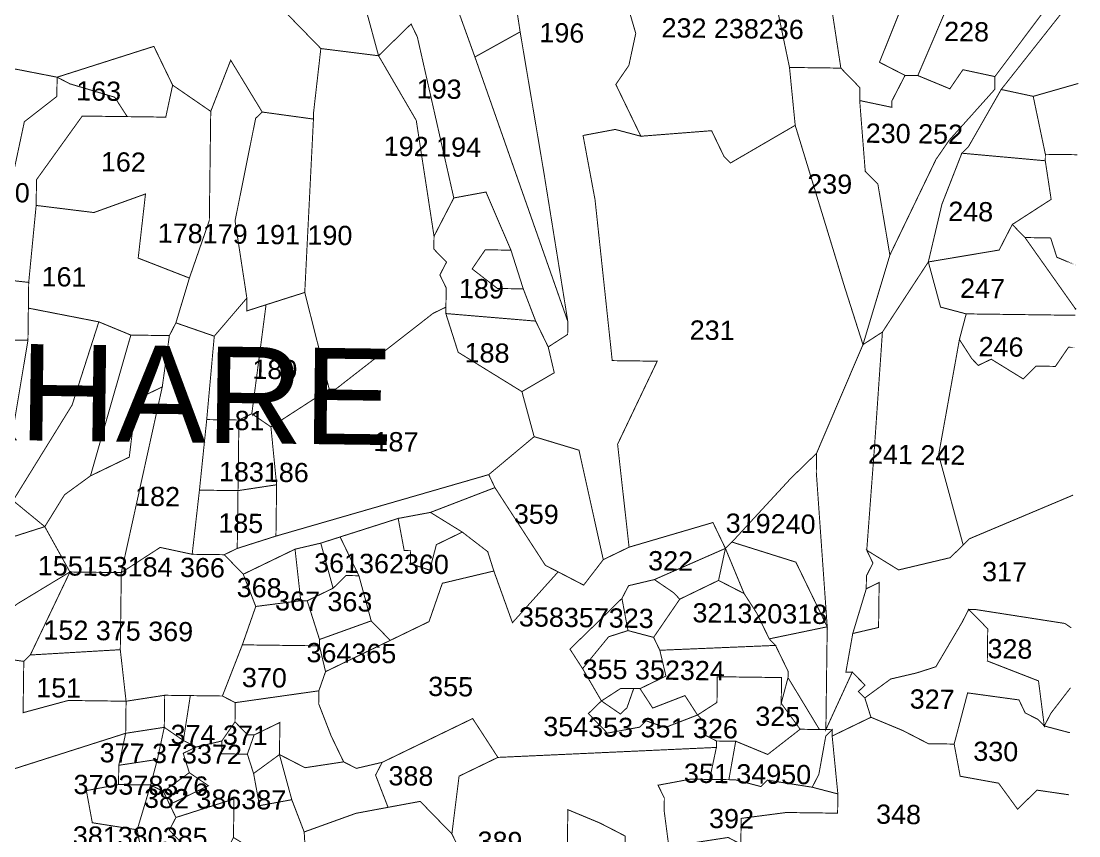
# Model space of a CAD drawing. Header units: metres. Extents: x 259177 to 277314, y 2171367 to 2185445.
# Drawn here: x 276509 to 277162, y 2173157 to 2173660 of the extents above; entities that cross this region are included whole.
import ezdxf

# ---------------------------------------------------------------- set-up
doc = ezdxf.new("R2010")
doc.units = ezdxf.units.M
doc.header["$MEASUREMENT"] = 0
for name, color, linetype in [('SURVEY NO.', 7, 'Continuous'), ('SURVEY PLOT BOUNDARY', 35, 'Continuous'), ('VILLAGE NAME', 3, 'Continuous')]:
    doc.layers.add(name, color=color, linetype=linetype)
doc.styles.add('PDF Arial', font='arial.ttf')

# ---------------------------------------------------------------- blocks, each defined once
blk = doc.blocks.new('FEWEWFEWQT')
at = {"layer": 'SURVEY PLOT BOUNDARY', "lineweight": 18, "const_width": 0.001}
for points in [[(282153.8291, 2174204.6627), (282153.8291, 2174204.696), (282153.8758, 2174204.7027), (282153.9291, 2174204.7027), (282153.9291, 2174204.7227), (282153.9224, 2174204.7827), (282153.9624, 2174204.8027), (282153.9958, 2174204.7893), (282154.0224, 2174204.776), (282154.0491, 2174204.776), (282154.0558, 2174204.7427), (282154.0958, 2174204.736), (282154.1158, 2174204.7093), (282154.1358, 2174204.7293), (282154.1691, 2174204.7249), (282154.1358, 2174204.7293), (282154.1158, 2174204.7093), (282154.0958, 2174204.736), (282154.0558, 2174204.7427), (282154.0491, 2174204.776), (282154.0624, 2174204.8293), (282154.1158, 2174204.8227), (282154.1224, 2174204.8093), (282154.1358, 2174204.8027), (282154.1424, 2174204.796), (282154.1691, 2174204.7893), (282154.1424, 2174204.796), (282154.1491, 2174204.8093), (282154.1691, 2174204.836), (282154.1491, 2174204.8093), (282154.1424, 2174204.796), (282154.1358, 2174204.8427), (282154.0824, 2174204.8627), (282154.0824, 2174204.896), (282154.0758, 2174204.9027), (282154.0624, 2174204.916), (282154.0691, 2174204.916), (282154.1624, 2174204.9027), (282154.1691, 2174204.8982), (282154.1624, 2174204.9027), (282154.0691, 2174204.916), (282154.0624, 2174204.916), (282154.0558, 2174204.9027), (282154.0291, 2174204.856), (282154.0091, 2174204.8493), (282153.9824, 2174204.8427), (282153.9558, 2174204.8227), (282153.9491, 2174204.8293), (282153.9558, 2174204.836), (282153.9424, 2174204.8493), (282153.9358, 2174204.8493), (282153.9424, 2174204.8894), (282153.9691, 2174204.896), (282153.9691, 2174204.9427), (282153.9558, 2174204.936), (282153.9558, 2174204.9494), (282153.9624, 2174204.9627), (282153.9558, 2174204.976), (282153.9891, 2174204.956), (282154.0424, 2174204.9694), (282154.0558, 2174204.9827), (282154.0624, 2174204.9894), (282154.1691, 2174205.036), (282154.0624, 2174204.9894), (282154.0558, 2174204.9827), (282154.0291, 2174205.076), (282154.0358, 2174205.116), (282154.0491, 2174205.196), (282154.0624, 2174205.176), (282154.0691, 2174205.1694), (282154.0824, 2174205.176), (282154.1158, 2174205.156), (282154.1291, 2174205.1694), (282154.1491, 2174205.1694), (282154.1624, 2174205.1894), (282154.1491, 2174205.1694), (282154.1291, 2174205.1694), (282154.1158, 2174205.156), (282154.0824, 2174205.176), (282154.0691, 2174205.1694), (282154.0624, 2174205.176), (282154.0491, 2174205.196), (282154.0558, 2174205.2227), (282154.1691, 2174205.2227), (282154.0558, 2174205.2227), (282154.0291, 2174205.2294), (282154.0158, 2174205.2761), (282154.0891, 2174205.2894), (282154.1024, 2174205.3161), (282154.1158, 2174205.3027), (282154.1691, 2174205.2294), (282154.1158, 2174205.3027), (282154.1424, 2174205.3027), (282154.1158, 2174205.3027), (282154.1024, 2174205.3161), (282154.1424, 2174205.3427), (282154.1358, 2174205.3827), (282154.1358, 2174205.3894), (282154.1691, 2174205.3894), (282154.1358, 2174205.3894), (282154.1224, 2174205.4494), (282154.1691, 2174205.4634), (282154.1224, 2174205.4494), (282154.0891, 2174205.4561), (282154.1557, 2174205.5427)], [(282154.1557, 2174205.5427), (282154.0891, 2174205.4561), (282154.0558, 2174205.3961), (282154.0491, 2174205.3894), (282154.0291, 2174205.3361), (282154.0158, 2174205.2761), (282153.9691, 2174205.2027), (282153.9491, 2174205.1894), (282153.9758, 2174205.2827), (282154.0224, 2174205.3827), (282154.0358, 2174205.4027), (282154.0824, 2174205.4561), (282154.0824, 2174205.4694), (282154.1358, 2174205.5427)], [(282153.6825, 2174205.5961), (282153.7091, 2174205.5094), (282153.7024, 2174205.4761), (282153.6891, 2174205.4561), (282153.7158, 2174205.4027), (282153.6891, 2174205.4094), (282153.6558, 2174205.4027), (282153.6691, 2174205.3361), (282153.6891, 2174205.1694), (282153.7358, 2174205.1694), (282153.6958, 2174205.0827), (282153.7091, 2174204.976), (282153.6825, 2174204.9627), (282153.6558, 2174205.076), (282153.6091, 2174205.0894), (282153.5958, 2174205.136), (282153.6291, 2174205.156), (282153.6225, 2174205.1827), (282153.6425, 2174205.196), (282153.6425, 2174205.2094), (282153.6158, 2174205.3627), (282153.5891, 2174205.5094), (282153.5758, 2174205.5894)], [(282153.0092, 2174205.6094), (282153.1158, 2174205.5427), (282153.1492, 2174205.5361), (282153.2092, 2174205.5227), (282153.2425, 2174205.5627), (282153.2492, 2174205.6227), (282153.2225, 2174205.6294), (282153.2225, 2174205.6427), (282153.2158, 2174205.6628), (282153.2825, 2174205.6761), (282153.3091, 2174205.6161), (282153.3025, 2174205.6027), (282153.3225, 2174205.5761), (282153.3225, 2174205.5494), (282153.3825, 2174205.4894), (282153.3758, 2174205.4227), (282153.3758, 2174205.4161), (282153.3225, 2174205.4227), (282153.2891, 2174205.4761), (282153.2691, 2174205.4227), (282153.2292, 2174205.4494), (282153.2092, 2174205.4894), (282153.1092, 2174205.4561), (282153.0358, 2174205.4694)], [(282153.0692, 2174204.736), (282153.1892, 2174204.776), (282153.1825, 2174204.7427), (282153.1825, 2174204.7227), (282153.1492, 2174204.716), (282153.1558, 2174204.6827), (282153.2025, 2174204.676), (282153.2092, 2174204.6427), (282153.2358, 2174204.636), (282153.2558, 2174204.656), (282153.2758, 2174204.6093), (282153.2492, 2174204.5693), (282153.2558, 2174204.5227), (282153.2691, 2174204.4827), (282153.2691, 2174204.476), (282153.2891, 2174204.456), (282153.3225, 2174204.4426), (282153.1492, 2174204.2693), (282152.9558, 2174204.4093)], [(282153.7091, 2174204.656), (282153.7091, 2174204.676), (282153.6958, 2174204.6827), (282153.6825, 2174204.6893), (282153.6491, 2174204.7027), (282153.6491, 2174204.6627)], [(282153.5491, 2174204.636), (282153.5291, 2174204.676), (282153.5358, 2174204.736), (282153.5758, 2174204.756), (282153.8024, 2174204.7693), (282153.7958, 2174204.736), (282153.7758, 2174204.736), (282153.7424, 2174204.7293), (282153.7491, 2174204.716), (282153.7491, 2174204.7027), (282153.7558, 2174204.656)]]:
    blk.add_lwpolyline(points, dxfattribs=at)
for points in [[(282153.8758, 2174205.4161), (282153.8091, 2174205.3761), (282153.8024, 2174205.3827), (282153.7891, 2174205.4094), (282153.7158, 2174205.4027), (282153.6891, 2174205.4561), (282153.7024, 2174205.4761), (282153.7091, 2174205.5094), (282153.6825, 2174205.5961), (282153.7424, 2174205.6427), (282153.7224, 2174205.6961), (282153.7491, 2174205.7361), (282153.8024, 2174205.7294), (282153.8024, 2174205.7628), (282153.8424, 2174205.7828), (282153.8824, 2174205.7694), (282153.8758, 2174205.7428), (282153.8358, 2174205.7294), (282153.8358, 2174205.6361), (282153.8558, 2174205.5361), (282153.8691, 2174205.4761)], [(282153.5891, 2174205.5094), (282153.5425, 2174205.4827), (282153.4825, 2174205.6427), (282153.4425, 2174205.7628), (282153.4958, 2174205.7761), (282153.5758, 2174205.5894)], [(282153.3958, 2174205.6161), (282153.4158, 2174205.5761), (282153.4425, 2174205.4827), (282153.3825, 2174205.4894), (282153.3225, 2174205.5494), (282153.3625, 2174205.5561), (282153.3491, 2174205.5761), (282153.3425, 2174205.5961), (282153.3358, 2174205.6294), (282153.3091, 2174205.6161), (282153.2825, 2174205.6761), (282153.3291, 2174205.7294), (282153.3691, 2174205.7294), (282153.3825, 2174205.6494)], [(282153.5425, 2174205.4827), (282153.6425, 2174205.2094), (282153.6425, 2174205.196), (282153.6225, 2174205.1827), (282153.6091, 2174205.2094), (282153.5958, 2174205.2427), (282153.5825, 2174205.2827), (282153.5558, 2174205.3427), (282153.5225, 2174205.3361), (282153.4825, 2174205.5027), (282153.4758, 2174205.5161), (282153.4425, 2174205.4827), (282153.4158, 2174205.5761), (282153.3958, 2174205.6161), (282153.4825, 2174205.6427)], [(282153.8891, 2174205.6294), (282153.8824, 2174205.5627), (282153.9091, 2174205.5561), (282153.9224, 2174205.4761), (282153.9024, 2174205.4761), (282153.8691, 2174205.4761), (282153.8558, 2174205.5361), (282153.8358, 2174205.6361), (282153.8624, 2174205.6161)], [(282153.9958, 2174205.5694), (282153.9624, 2174205.4827), (282153.9891, 2174205.4694), (282153.9758, 2174205.4427), (282153.9758, 2174205.4361), (282153.9424, 2174205.4427), (282153.9424, 2174205.4561), (282153.9224, 2174205.4761), (282153.9091, 2174205.5561), (282153.9158, 2174205.5694), (282153.9291, 2174205.6094), (282153.9624, 2174205.5894)], [(282154.1358, 2174205.5561), (282154.1358, 2174205.5427), (282154.0824, 2174205.4694), (282154.0491, 2174205.4761), (282154.0358, 2174205.4561), (282154.0024, 2174205.4694), (282154.0491, 2174205.5827), (282154.0624, 2174205.5894), (282154.0824, 2174205.5627), (282154.1091, 2174205.5694)], [(282153.9891, 2174205.4694), (282153.9624, 2174205.4827), (282153.9958, 2174205.5694), (282154.0091, 2174205.5627), (282154.0091, 2174205.5694), (282154.0491, 2174205.5827), (282154.0024, 2174205.4694)], [(282153.5225, 2174205.3361), (282153.5025, 2174205.2961), (282153.4825, 2174205.4161), (282153.4425, 2174205.4827), (282153.4758, 2174205.5161), (282153.4825, 2174205.5027)], [(282153.6425, 2174205.196), (282153.6425, 2174205.2094), (282153.5425, 2174205.4827), (282153.5891, 2174205.5094), (282153.6158, 2174205.3627), (282153.6425, 2174205.2094)], [(282153.1825, 2174205.4161), (282153.1692, 2174205.4361), (282153.1225, 2174205.4494), (282153.1092, 2174205.4561), (282153.2092, 2174205.4894), (282153.2292, 2174205.4494), (282153.2225, 2174205.4161)], [(282153.4425, 2174205.4827), (282153.4825, 2174205.4161), (282153.5025, 2174205.2961), (282153.5025, 2174205.2827), (282153.5158, 2174205.2694), (282153.5091, 2174205.256), (282153.5158, 2174205.2427), (282153.5158, 2174205.2227), (282153.5025, 2174205.216), (282153.4025, 2174205.136), (282153.3958, 2174205.136), (282153.3691, 2174205.236), (282153.3758, 2174205.4161), (282153.3758, 2174205.4227), (282153.3825, 2174205.4894)], [(282153.3225, 2174205.4227), (282153.3158, 2174205.4161), (282153.2958, 2174205.3094), (282153.3091, 2174205.2294), (282153.2758, 2174205.1894), (282153.2358, 2174205.2027), (282153.2492, 2174205.2494), (282153.2691, 2174205.3094), (282153.2691, 2174205.4227), (282153.2891, 2174205.4761)], [(282153.9758, 2174205.2827), (282153.9491, 2174205.1894), (282153.9291, 2174205.2494), (282153.8758, 2174205.4161), (282153.8691, 2174205.4761), (282153.9024, 2174205.4761), (282153.9224, 2174205.4761), (282153.9424, 2174205.4561), (282153.9424, 2174205.4427), (282153.9491, 2174205.3694), (282153.9624, 2174205.3561)], [(282154.0824, 2174205.4694), (282154.0824, 2174205.4561), (282154.0358, 2174205.4027), (282154.0224, 2174205.3827), (282153.9758, 2174205.2827), (282153.9624, 2174205.3561), (282153.9491, 2174205.3694), (282153.9424, 2174205.4427), (282153.9758, 2174205.4361), (282153.9758, 2174205.4427), (282153.9891, 2174205.4694), (282154.0024, 2174205.4694), (282154.0358, 2174205.4561), (282154.0491, 2174205.4761)], [(282153.1092, 2174205.4561), (282153.1092, 2174205.4361), (282153.0758, 2174205.4094), (282153.0625, 2174205.3427), (282153.0225, 2174205.3294), (282153.0025, 2174205.3494), (282153.0225, 2174205.4361), (282153.0358, 2174205.4694)], [(282153.1825, 2174205.4161), (282153.1358, 2174205.4161), (282153.0892, 2174205.3494), (282153.0892, 2174205.3227), (282153.0825, 2174205.2427), (282153.0158, 2174205.2494), (282153.0158, 2174205.2827), (282153.0225, 2174205.3294), (282153.0625, 2174205.3427), (282153.0758, 2174205.4094), (282153.1092, 2174205.4361), (282153.1092, 2174205.4561), (282153.1225, 2174205.4494), (282153.1692, 2174205.4361)], [(282154.1358, 2174205.3894), (282154.1358, 2174205.3827), (282154.0491, 2174205.3894), (282154.0558, 2174205.3961), (282154.0891, 2174205.4561), (282154.1224, 2174205.4494)], [(282153.2492, 2174205.2494), (282153.1958, 2174205.2694), (282153.2025, 2174205.3361), (282153.1492, 2174205.3161), (282153.0892, 2174205.3227), (282153.0892, 2174205.3494), (282153.1358, 2174205.4161), (282153.1825, 2174205.4161), (282153.2225, 2174205.4161), (282153.2292, 2174205.4494), (282153.2691, 2174205.4227), (282153.2691, 2174205.3094)], [(282153.3758, 2174205.4161), (282153.3691, 2174205.236), (282153.3291, 2174205.2227), (282153.3091, 2174205.216), (282153.3091, 2174205.2294), (282153.2958, 2174205.3094), (282153.3158, 2174205.4161), (282153.3225, 2174205.4227)], [(282153.9491, 2174205.1894), (282153.9024, 2174205.076), (282153.8758, 2174205.0494), (282153.8158, 2174204.9827), (282153.8091, 2174204.976), (282153.7958, 2174205.0027), (282153.7091, 2174204.976), (282153.6958, 2174205.0827), (282153.7358, 2174205.1694), (282153.6891, 2174205.1694), (282153.6691, 2174205.3361), (282153.6558, 2174205.4027), (282153.6891, 2174205.4094), (282153.7158, 2174205.4027), (282153.7891, 2174205.4094), (282153.8024, 2174205.3827), (282153.8091, 2174205.3761), (282153.8758, 2174205.4161), (282153.9291, 2174205.2494)], [(282154.1024, 2174205.3161), (282154.0891, 2174205.2894), (282154.0158, 2174205.2761), (282154.0291, 2174205.3361), (282154.0491, 2174205.3894), (282154.1358, 2174205.3827), (282154.1424, 2174205.3427)], [(282153.2492, 2174205.2494), (282153.2358, 2174205.2027), (282153.2292, 2174205.1894), (282153.1892, 2174205.1894), (282153.1558, 2174205.2027), (282153.0825, 2174205.216), (282153.0825, 2174205.2427), (282153.0892, 2174205.3227), (282153.1492, 2174205.3161), (282153.2025, 2174205.3361), (282153.1958, 2174205.2694)], [(282153.5825, 2174205.2827), (282153.5558, 2174205.2827), (282153.5425, 2174205.2627), (282153.5691, 2174205.2427), (282153.5958, 2174205.2427), (282153.6091, 2174205.2094), (282153.5158, 2174205.216), (282153.5158, 2174205.2227), (282153.5158, 2174205.2427), (282153.5091, 2174205.256), (282153.5158, 2174205.2694), (282153.5025, 2174205.2827), (282153.5025, 2174205.2961), (282153.5225, 2174205.3361), (282153.5558, 2174205.3427)], [(282154.1691, 2174205.2747), (282154.1491, 2174205.2827), (282154.1424, 2174205.3027), (282154.1491, 2174205.2827)], [(282153.5825, 2174205.2827), (282153.5958, 2174205.2427), (282153.5691, 2174205.2427), (282153.5425, 2174205.2627), (282153.5558, 2174205.2827)], [(282154.0558, 2174204.9827), (282154.0424, 2174204.9694), (282153.9891, 2174204.956), (282153.9558, 2174204.976), (282153.9624, 2174205.0827), (282153.9691, 2174205.2027), (282154.0158, 2174205.2761), (282154.0291, 2174205.2294), (282154.0558, 2174205.2227), (282154.0491, 2174205.196), (282154.0358, 2174205.116), (282154.0291, 2174205.076)], [(282153.0825, 2174205.2427), (282153.0825, 2174205.216), (282153.0825, 2174205.1827), (282153.0492, 2174205.1827), (282153.0158, 2174205.196), (282153.0092, 2174205.196), (282153.0092, 2174205.2027), (282153.0158, 2174205.2494)], [(282153.3958, 2174205.136), (282153.3358, 2174205.096), (282153.3158, 2174205.1094), (282153.3291, 2174205.2227), (282153.3691, 2174205.236)], [(282153.3291, 2174205.2227), (282153.3158, 2174205.1094), (282153.3025, 2174205.1027), (282153.2691, 2174205.1027), (282153.2758, 2174205.1894), (282153.3091, 2174205.2294), (282153.3091, 2174205.216)], [(282153.5158, 2174205.216), (282153.5291, 2174205.176), (282153.5958, 2174205.136), (282153.6091, 2174205.0894), (282153.5625, 2174205.0494), (282153.3425, 2174204.9827), (282153.3425, 2174205.036), (282153.3358, 2174205.096), (282153.3958, 2174205.136), (282153.4025, 2174205.136), (282153.5025, 2174205.216), (282153.5158, 2174205.2227)], [(282153.1558, 2174205.2027), (282153.1292, 2174205.116), (282153.0692, 2174205.016), (282153.1025, 2174204.9894), (282153.0425, 2174204.9694), (282153.0358, 2174205.0494), (282153.0692, 2174205.096), (282153.0825, 2174205.1827), (282153.0825, 2174205.216)], [(282153.5958, 2174205.136), (282153.5291, 2174205.176), (282153.5158, 2174205.216), (282153.6091, 2174205.2094), (282153.6225, 2174205.1827), (282153.6291, 2174205.156)], [(282153.1892, 2174205.1894), (282153.1492, 2174205.0427), (282153.1225, 2174205.0227), (282153.1025, 2174204.9894), (282153.0692, 2174205.016), (282153.1292, 2174205.116), (282153.1558, 2174205.2027)], [(282153.2758, 2174205.1894), (282153.2691, 2174205.1027), (282153.2625, 2174205.0294), (282153.2558, 2174204.9627), (282153.2225, 2174204.9694), (282153.1825, 2174204.9427), (282153.2225, 2174205.136), (282153.2292, 2174205.1894), (282153.2358, 2174205.2027)], [(282153.9158, 2174204.7893), (282153.9158, 2174204.896), (282153.9024, 2174205.056), (282153.9024, 2174205.076), (282153.9491, 2174205.1894), (282153.9691, 2174205.2027), (282153.9624, 2174205.0827), (282153.9558, 2174204.976), (282153.9624, 2174204.9627), (282153.9558, 2174204.9494), (282153.9558, 2174204.936), (282153.9424, 2174204.8894), (282153.9358, 2174204.8493), (282153.9424, 2174204.8493)], [(282153.0825, 2174205.1827), (282153.0692, 2174205.096), (282153.0358, 2174205.0494), (282152.9825, 2174205.096), (282153.0158, 2174205.196), (282153.0492, 2174205.1827)], [(282153.2292, 2174205.1894), (282153.2225, 2174205.136), (282153.1958, 2174205.1227), (282153.1892, 2174205.0627), (282153.1492, 2174205.0427), (282153.1892, 2174205.1894)], [(282154.1691, 2174205.1894), (282154.1624, 2174205.1894)], [(282153.1825, 2174204.9427), (282153.1292, 2174204.9427), (282153.1025, 2174204.9894), (282153.1225, 2174205.0227), (282153.1492, 2174205.0427), (282153.1892, 2174205.0627), (282153.1958, 2174205.1227), (282153.2225, 2174205.136)], [(282153.3025, 2174205.0294), (282153.2625, 2174205.0294), (282153.2691, 2174205.1027), (282153.3025, 2174205.1027)], [(282153.3425, 2174205.036), (282153.3025, 2174205.0294), (282153.3025, 2174205.1027), (282153.3158, 2174205.1094), (282153.3358, 2174205.096)], [(282153.6825, 2174204.9627), (282153.6625, 2174204.936), (282153.6358, 2174204.9494), (282153.6225, 2174204.956), (282153.5691, 2174205.036), (282153.5625, 2174205.0494), (282153.6091, 2174205.0894), (282153.6558, 2174205.076)], [(282153.9158, 2174204.896), (282153.8824, 2174204.9627), (282153.8158, 2174204.9827), (282153.8758, 2174205.0494), (282153.9024, 2174205.076), (282153.9024, 2174205.056)], [(282153.3025, 2174204.9694), (282153.3425, 2174204.9827), (282153.5625, 2174205.0494), (282153.5691, 2174205.036), (282153.5025, 2174205.0094), (282153.4691, 2174205.0027), (282153.4091, 2174204.9827), (282153.3891, 2174204.976), (282153.3625, 2174204.9694), (282153.3091, 2174204.9427), (282153.2891, 2174204.9627)], [(282153.3425, 2174204.9827), (282153.3025, 2174204.9694), (282153.3025, 2174205.0294), (282153.3425, 2174205.036)], [(282153.6358, 2174204.9494), (282153.5891, 2174204.896), (282153.5691, 2174204.9494), (282153.5625, 2174204.9694), (282153.5358, 2174204.9894), (282153.5025, 2174205.0094), (282153.5691, 2174205.036), (282153.6225, 2174204.956)], [(282153.2625, 2174205.0294), (282153.3025, 2174205.0294), (282153.3025, 2174204.9694), (282153.2891, 2174204.9627), (282153.2558, 2174204.9627)], [(282153.8024, 2174204.7693), (282153.5758, 2174204.756), (282153.5625, 2174204.776), (282153.5491, 2174204.796), (282153.4558, 2174204.7493), (282153.4291, 2174204.7427), (282153.4158, 2174204.7493), (282153.4025, 2174204.776), (282153.3891, 2174204.8093), (282153.3891, 2174204.8227), (282153.3958, 2174204.8427), (282153.4625, 2174204.876), (282153.5025, 2174204.896), (282153.5158, 2174204.936), (282153.5691, 2174204.9494), (282153.5891, 2174204.896), (282153.6358, 2174204.9494), (282153.6625, 2174204.936), (282153.6825, 2174204.9627), (282153.7091, 2174204.976), (282153.7958, 2174205.0027), (282153.8091, 2174204.976), (282153.7358, 2174204.9427), (282153.7091, 2174204.936), (282153.7024, 2174204.9227), (282153.6758, 2174204.896), (282153.6491, 2174204.8694), (282153.6625, 2174204.8493), (282153.6825, 2174204.816), (282153.6691, 2174204.8027), (282153.6891, 2174204.7827), (282153.7224, 2174204.7893), (282153.7291, 2174204.796), (282153.7491, 2174204.7893), (282153.7824, 2174204.8027), (282153.7891, 2174204.796), (282153.7891, 2174204.7827), (282153.8024, 2174204.776)], [(282153.5691, 2174204.9494), (282153.5158, 2174204.936), (282153.5025, 2174204.896), (282153.4625, 2174204.876), (282153.4425, 2174204.896), (282153.4291, 2174204.9427), (282153.4091, 2174204.9827), (282153.4691, 2174205.0027), (282153.4758, 2174204.9694), (282153.4825, 2174204.9694), (282153.4825, 2174204.956), (282153.5025, 2174204.9494), (282153.5091, 2174204.976), (282153.5358, 2174204.9894), (282153.5625, 2174204.9694)], [(282153.5358, 2174204.9894), (282153.5091, 2174204.976), (282153.5025, 2174204.9494), (282153.4825, 2174204.956), (282153.4825, 2174204.9694), (282153.4758, 2174204.9694), (282153.4691, 2174205.0027), (282153.5025, 2174205.0094)], [(282153.1292, 2174204.9427), (282153.0758, 2174204.9094), (282153.0492, 2174204.8894), (282153.0425, 2174204.8894), (282152.9825, 2174204.876), (282152.9692, 2174204.876), (282152.9425, 2174204.916), (282152.9758, 2174204.936), (282152.9892, 2174204.9627), (282153.0425, 2174204.9694), (282153.1025, 2174204.9894)], [(282153.4291, 2174204.9427), (282153.4158, 2174204.9427), (282153.4025, 2174204.9294), (282153.3891, 2174204.976), (282153.4091, 2174204.9827)], [(282153.9158, 2174204.896), (282153.8558, 2174204.8827), (282153.8424, 2174204.9094), (282153.8291, 2174204.9294), (282153.8091, 2174204.976), (282153.8158, 2174204.9827), (282153.8824, 2174204.9627)], [(282153.3758, 2174204.916), (282153.3691, 2174204.916), (282153.3625, 2174204.9694), (282153.3891, 2174204.976), (282153.4025, 2174204.9294)], [(282153.7624, 2174204.9227), (282153.7558, 2174204.9294), (282153.7358, 2174204.9427), (282153.8091, 2174204.976), (282153.8024, 2174204.9427)], [(282153.8024, 2174204.9427), (282153.8091, 2174204.976), (282153.8291, 2174204.9294)], [(282153.2558, 2174204.9627), (282153.2891, 2174204.9627), (282153.3091, 2174204.9427), (282153.3225, 2174204.9094), (282153.3091, 2174204.8694), (282153.2891, 2174204.816), (282153.2558, 2174204.816), (282153.2292, 2174204.816), (282153.1892, 2174204.8093), (282153.1825, 2174204.8627), (282153.1825, 2174204.9427), (282153.2225, 2174204.9694)], [(282153.3691, 2174204.916), (282153.3225, 2174204.9094), (282153.3091, 2174204.9427), (282153.3625, 2174204.9694)], [(282153.0892, 2174204.856), (282153.0825, 2174204.8493), (282153.0292, 2174204.856), (282152.9625, 2174204.816), (282152.9492, 2174204.8493), (282152.9692, 2174204.876), (282152.9825, 2174204.876), (282153.0425, 2174204.8894), (282153.0492, 2174204.8894), (282153.0758, 2174204.9094), (282153.1292, 2174204.9427)], [(282153.1825, 2174204.8627), (282153.0892, 2174204.856), (282153.1292, 2174204.9427), (282153.1825, 2174204.9427)], [(282153.4425, 2174204.896), (282153.3891, 2174204.876), (282153.3758, 2174204.916), (282153.4025, 2174204.9294), (282153.4158, 2174204.9427), (282153.4291, 2174204.9427)], [(282153.7358, 2174204.8827), (282153.7091, 2174204.8894), (282153.7024, 2174204.9227), (282153.7091, 2174204.936), (282153.7358, 2174204.9427), (282153.7558, 2174204.9294), (282153.7624, 2174204.9227)], [(282153.8291, 2174204.9294), (282153.8424, 2174204.9094), (282153.8558, 2174204.8827), (282153.8624, 2174204.876), (282153.7424, 2174204.8694), (282153.7358, 2174204.8827), (282153.7624, 2174204.9227), (282153.8024, 2174204.9427)], [(282153.9424, 2174204.8894), (282153.9558, 2174204.936), (282153.9691, 2174204.9427), (282153.9691, 2174204.896)], [(282153.3891, 2174204.8694), (282153.3091, 2174204.8694), (282153.3225, 2174204.9094), (282153.3691, 2174204.916), (282153.3758, 2174204.916), (282153.3891, 2174204.876)], [(282153.7091, 2174204.8894), (282153.6891, 2174204.8827), (282153.6625, 2174204.8493), (282153.6491, 2174204.8694), (282153.6758, 2174204.896), (282153.7024, 2174204.9227)], [(282154.1424, 2174204.796), (282154.1358, 2174204.8027), (282154.1224, 2174204.8093), (282154.1158, 2174204.8227), (282154.0624, 2174204.8293), (282154.0491, 2174204.776), (282154.0224, 2174204.776), (282153.9958, 2174204.7893), (282153.9624, 2174204.8027), (282153.9558, 2174204.8227), (282153.9824, 2174204.8427), (282154.0091, 2174204.8493), (282154.0291, 2174204.856), (282154.0558, 2174204.9027), (282154.0624, 2174204.916), (282154.0758, 2174204.9027), (282154.0824, 2174204.896), (282154.0824, 2174204.8627), (282154.1358, 2174204.8427)], [(282153.4625, 2174204.876), (282153.3958, 2174204.8427), (282153.3891, 2174204.8694), (282153.3891, 2174204.876), (282153.4425, 2174204.896)], [(282153.9158, 2174204.7893), (282153.9091, 2174204.7893), (282153.8758, 2174204.8427), (282153.8758, 2174204.8493), (282153.8624, 2174204.876), (282153.8558, 2174204.8827), (282153.9158, 2174204.896)], [(282153.7358, 2174204.8827), (282153.7424, 2174204.8694), (282153.7491, 2174204.8427), (282153.7224, 2174204.8293), (282153.7158, 2174204.8293), (282153.7024, 2174204.8293), (282153.6825, 2174204.816), (282153.6625, 2174204.8493), (282153.6891, 2174204.8827), (282153.7091, 2174204.8894)], [(282153.7824, 2174204.8027), (282153.7691, 2174204.8227), (282153.7358, 2174204.8093), (282153.7224, 2174204.8293), (282153.7491, 2174204.8427), (282153.7424, 2174204.8694), (282153.8624, 2174204.876), (282153.8758, 2174204.8493), (282153.8758, 2174204.8427), (282153.8691, 2174204.816), (282153.8691, 2174204.8427), (282153.8024, 2174204.8427), (282153.8024, 2174204.816)], [(282153.0892, 2174204.856), (282153.1825, 2174204.8627), (282153.1892, 2174204.8093), (282153.1292, 2174204.8093), (282153.0825, 2174204.796), (282153.0825, 2174204.8493)], [(282153.3891, 2174204.8694), (282153.3958, 2174204.8427), (282153.3891, 2174204.8227), (282153.3025, 2174204.8093), (282153.2891, 2174204.816), (282153.3091, 2174204.8694)], [(282153.1892, 2174204.8093), (282153.1892, 2174204.776), (282153.0692, 2174204.736), (282153.0225, 2174204.7293), (282152.9958, 2174204.756), (282152.9692, 2174204.7493), (282152.9625, 2174204.816), (282153.0292, 2174204.856), (282153.0825, 2174204.8493), (282153.0825, 2174204.796), (282153.1292, 2174204.8093)], [(282153.9158, 2174204.7893), (282153.9424, 2174204.8493), (282153.9491, 2174204.8427), (282153.9558, 2174204.836), (282153.9491, 2174204.8293), (282153.9558, 2174204.8227), (282153.9624, 2174204.8027), (282153.9224, 2174204.7827), (282153.9224, 2174204.7893)], [(282153.8691, 2174204.816), (282153.8891, 2174204.7893), (282153.8558, 2174204.7627), (282153.8224, 2174204.776), (282153.8024, 2174204.776), (282153.7891, 2174204.7827), (282153.7891, 2174204.796), (282153.7824, 2174204.8027), (282153.8024, 2174204.816), (282153.8024, 2174204.8427), (282153.8691, 2174204.8427)], [(282153.8891, 2174204.7893), (282153.8691, 2174204.816), (282153.8758, 2174204.8427), (282153.9091, 2174204.7893)], [(282153.7224, 2174204.8293), (282153.7358, 2174204.8093), (282153.7691, 2174204.8227), (282153.7824, 2174204.8027), (282153.7491, 2174204.7893), (282153.7291, 2174204.796), (282153.7224, 2174204.7893), (282153.6891, 2174204.7827), (282153.6691, 2174204.8027), (282153.6825, 2174204.816), (282153.7024, 2174204.8027), (282153.7091, 2174204.8093), (282153.7158, 2174204.8293)], [(282153.7158, 2174204.8293), (282153.7091, 2174204.8093), (282153.7024, 2174204.8027), (282153.6825, 2174204.816), (282153.7024, 2174204.8293)], [(282153.1892, 2174204.776), (282153.1892, 2174204.8093), (282153.2292, 2174204.816), (282153.2292, 2174204.7827)], [(282153.3025, 2174204.7893), (282153.3025, 2174204.8093), (282153.3891, 2174204.8227), (282153.3891, 2174204.8093), (282153.4025, 2174204.776), (282153.4158, 2174204.7493), (282153.3758, 2174204.7427), (282153.3491, 2174204.756), (282153.3491, 2174204.7893), (282153.3225, 2174204.776), (282153.3158, 2174204.776)], [(282153.2292, 2174204.7827), (282153.2292, 2174204.816), (282153.2558, 2174204.816), (282153.2492, 2174204.7693)], [(282153.3025, 2174204.8093), (282153.3025, 2174204.7893), (282153.2891, 2174204.7693), (282153.2625, 2174204.7627), (282153.2492, 2174204.7693), (282153.2558, 2174204.816), (282153.2891, 2174204.816)], [(282153.5291, 2174204.676), (282153.4958, 2174204.7093), (282153.4625, 2174204.7027), (282153.4491, 2174204.736), (282153.4558, 2174204.7493), (282153.5491, 2174204.796), (282153.5625, 2174204.776), (282153.5758, 2174204.756), (282153.5358, 2174204.736)], [(282153.3225, 2174204.776), (282153.3158, 2174204.756), (282153.2891, 2174204.756), (282153.2891, 2174204.7693), (282153.3025, 2174204.7893), (282153.3158, 2174204.776)], [(282153.3491, 2174204.756), (282153.3225, 2174204.736), (282153.3158, 2174204.756), (282153.3225, 2174204.776), (282153.3491, 2174204.7893)], [(282153.9024, 2174204.7293), (282153.8558, 2174204.736), (282153.8491, 2174204.7293), (282153.8224, 2174204.736), (282153.8158, 2174204.736), (282153.8224, 2174204.776), (282153.8558, 2174204.7627), (282153.8891, 2174204.7893), (282153.9091, 2174204.7893), (282153.9158, 2174204.7893), (282153.9224, 2174204.7893), (282153.9158, 2174204.7827), (282153.9091, 2174204.7427)], [(282153.9224, 2174204.7827), (282153.9291, 2174204.7227), (282153.9024, 2174204.7293), (282153.9091, 2174204.7427), (282153.9158, 2174204.7827), (282153.9224, 2174204.7893)], [(282153.2225, 2174204.7493), (282153.1825, 2174204.7427), (282153.1892, 2174204.776), (282153.2292, 2174204.7827)], [(282153.2492, 2174204.7693), (282153.2625, 2174204.7627), (282153.2492, 2174204.756), (282153.2558, 2174204.736), (282153.2292, 2174204.716), (282153.2158, 2174204.7227), (282153.2225, 2174204.7493), (282153.2292, 2174204.7827)], [(282153.8224, 2174204.776), (282153.8158, 2174204.736), (282153.8091, 2174204.736), (282153.7958, 2174204.736), (282153.8024, 2174204.7693), (282153.8024, 2174204.776)], [(282153.3225, 2174204.736), (282153.3291, 2174204.7027), (282153.3625, 2174204.7093), (282153.3758, 2174204.676), (282153.3825, 2174204.5827), (282153.3891, 2174204.5693), (282153.3558, 2174204.5627), (282153.3491, 2174204.5827), (282153.3625, 2174204.5893), (282153.3558, 2174204.6227), (282153.3225, 2174204.616), (282153.3358, 2174204.6493), (282153.3025, 2174204.6693), (282153.3025, 2174204.7093), (282153.2425, 2174204.6893), (282153.2358, 2174204.7027), (282153.2758, 2174204.7227), (282153.2558, 2174204.736), (282153.2492, 2174204.756), (282153.2625, 2174204.7627), (282153.2891, 2174204.7693), (282153.2891, 2174204.756), (282153.3158, 2174204.756)], [(282153.3225, 2174204.736), (282153.3491, 2174204.756), (282153.3625, 2174204.7093), (282153.3291, 2174204.7027)], [(282153.4158, 2174204.7493), (282153.4291, 2174204.7427), (282153.4558, 2174204.7493), (282153.4491, 2174204.736), (282153.4625, 2174204.7027), (282153.4291, 2174204.696), (282153.3758, 2174204.676), (282153.3625, 2174204.7093), (282153.3491, 2174204.756), (282153.3758, 2174204.7427)], [(282153.1825, 2174204.7427), (282153.2225, 2174204.7493), (282153.2158, 2174204.7227), (282153.1825, 2174204.7227)], [(282153.2292, 2174204.716), (282153.2558, 2174204.736), (282153.2758, 2174204.7227), (282153.2358, 2174204.7027)], [(282153.8158, 2174204.736), (282153.8224, 2174204.736), (282153.8491, 2174204.7293), (282153.8558, 2174204.736), (282153.9024, 2174204.7293), (282153.9291, 2174204.7227), (282153.9291, 2174204.7027), (282153.8758, 2174204.7027), (282153.8291, 2174204.696), (282153.8291, 2174204.6693), (282153.8158, 2174204.676), (282153.7758, 2174204.6693), (282153.7691, 2174204.656), (282153.7691, 2174204.6493), (282153.7558, 2174204.656), (282153.7491, 2174204.7027), (282153.7491, 2174204.716), (282153.7424, 2174204.7293), (282153.7758, 2174204.736), (282153.7958, 2174204.736), (282153.8091, 2174204.736)], [(282153.2158, 2174204.7227), (282153.2025, 2174204.676), (282153.1558, 2174204.6827), (282153.1492, 2174204.716), (282153.1825, 2174204.7227)], [(282153.2358, 2174204.7027), (282153.2425, 2174204.6893), (282153.2358, 2174204.676), (282153.2558, 2174204.656), (282153.2358, 2174204.636), (282153.2092, 2174204.6427), (282153.2025, 2174204.676), (282153.2158, 2174204.7227), (282153.2292, 2174204.716)], [(282153.3025, 2174204.6693), (282153.2958, 2174204.656), (282153.2558, 2174204.656), (282153.2358, 2174204.676), (282153.2425, 2174204.6893), (282153.3025, 2174204.7093)], [(282153.5291, 2174204.676), (282153.5491, 2174204.636), (282153.5358, 2174204.616), (282153.5491, 2174204.5627), (282153.5291, 2174204.5627), (282153.5425, 2174204.536), (282153.5158, 2174204.516), (282153.5158, 2174204.5093), (282153.4491, 2174204.5093), (282153.4158, 2174204.5093), (282153.3891, 2174204.5693), (282153.3825, 2174204.5827), (282153.3758, 2174204.676), (282153.4291, 2174204.696), (282153.4625, 2174204.7027), (282153.4958, 2174204.7093)], [(282153.7158, 2174204.6427), (282153.7158, 2174204.6227), (282153.7158, 2174204.6093), (282153.7224, 2174204.6027), (282153.7424, 2174204.6027), (282153.7224, 2174204.5893), (282153.7224, 2174204.5693), (282153.6891, 2174204.5627), (282153.6825, 2174204.5227), (282153.6625, 2174204.516), (282153.6491, 2174204.576), (282153.6625, 2174204.6227), (282153.6558, 2174204.656), (282153.6491, 2174204.6627), (282153.6491, 2174204.7027), (282153.6825, 2174204.6893), (282153.6958, 2174204.6827), (282153.7091, 2174204.676), (282153.7091, 2174204.656)]]:
    blk.add_lwpolyline(points, close=True, dxfattribs=at)
at = {"layer": 'SURVEY PLOT BOUNDARY', "lineweight": 18}
blk.add_point((282154.1691, 2174205.2294), dxfattribs=at)
at = {"layer": 'SURVEY NO.', "char_height": 0.02, "attachment_point": 7, "style": 'PDF Arial'}
for s, insert in [('196', (282153.6091, 2174205.4987)), ('232 238236', (282153.7358, 2174205.5054)), ('228', (282154.0291, 2174205.5054)), ('193', (282153.4825, 2174205.4387)), ('163', (282153.1292, 2174205.432)), ('230 252', (282153.9491, 2174205.3987)), ('192 194', (282153.4491, 2174205.3787)), ('162', (282153.1558, 2174205.3587)), ('239', (282153.8891, 2174205.3454)), ('160', (282153.0358, 2174205.3254)), ('248', (282154.0358, 2174205.3187)), ('178179 191 190', (282153.2158, 2174205.2854)), ('161', (282153.0958, 2174205.2387)), ('247', (282154.0491, 2174205.2393)), ('189', (282153.5291, 2174205.232)), ('231', (282153.7691, 2174205.192)), ('246', (282154.0691, 2174205.1787)), ('188', (282153.5358, 2174205.1654)), ('180', (282153.3158, 2174205.1454)), ('181', (282153.2825, 2174205.092)), ('187', (282153.4425, 2174205.072)), ('241 242', (282153.9558, 2174205.0659)), ('183186', (282153.2825, 2174205.0387)), ('182', (282153.1958, 2174205.012)), ('359', (282153.5891, 2174204.9987)), ('185', (282153.2825, 2174204.9853)), ('319240', (282153.8091, 2174204.992)), ('322', (282153.7291, 2174204.952)), ('361362360', (282153.3825, 2174204.9453)), ('317', (282154.0758, 2174204.9453)), ('155153184 366', (282153.0958, 2174204.9387)), ('368', (282153.3025, 2174204.9187)), ('367 363', (282153.3425, 2174204.9053)), ('321320318', (282153.7758, 2174204.8986)), ('358357323', (282153.5958, 2174204.892)), ('152 375 369', (282153.1025, 2174204.872)), ('328', (282154.0824, 2174204.8653)), ('364365', (282153.3758, 2174204.852)), ('355 352324', (282153.6625, 2174204.8386)), ('370', (282153.3091, 2174204.8253)), ('355', (282153.5025, 2174204.8186)), ('151', (282153.0958, 2174204.812)), ('327', (282154.0024, 2174204.812)), ('325', (282153.8424, 2174204.792)), ('354353 351 326', (282153.6225, 2174204.7786)), ('374 371', (282153.2358, 2174204.7653)), ('330', (282154.0691, 2174204.7586)), ('377 373372', (282153.1625, 2174204.7453)), ('351 34950', (282153.7691, 2174204.732)), ('388', (282153.4625, 2174204.7253)), ('379378376', (282153.1358, 2174204.712)), ('382 386387', (282153.2092, 2174204.6986)), ('348', (282153.9691, 2174204.692)), ('392', (282153.7958, 2174204.6853)), ('381380385', (282153.1358, 2174204.6586)), ('389', (282153.5558, 2174204.6586))]:
    blk.add_mtext(s, dxfattribs=dict(at, insert=insert))
at = {"layer": 'VILLAGE NAME', "insert": (282152.7559, 2174205.0773), "char_height": 0.1, "attachment_point": 7, "style": 'PDF Arial'}
blk.add_mtext(' SAKHARE', dxfattribs=at)

msp = doc.modelspace()

# ---------------------------------------------------------------- block references
at = {"xscale": 594.7216958835667, "yscale": 594.7216958835667, "zscale": 594.7216958835667, "rotation": 359.254356221976}
msp.add_blockref('FEWEWFEWQT', (-184338996.59, -1288580324.59), dxfattribs=at)

doc.saveas('drawing.dxf')
